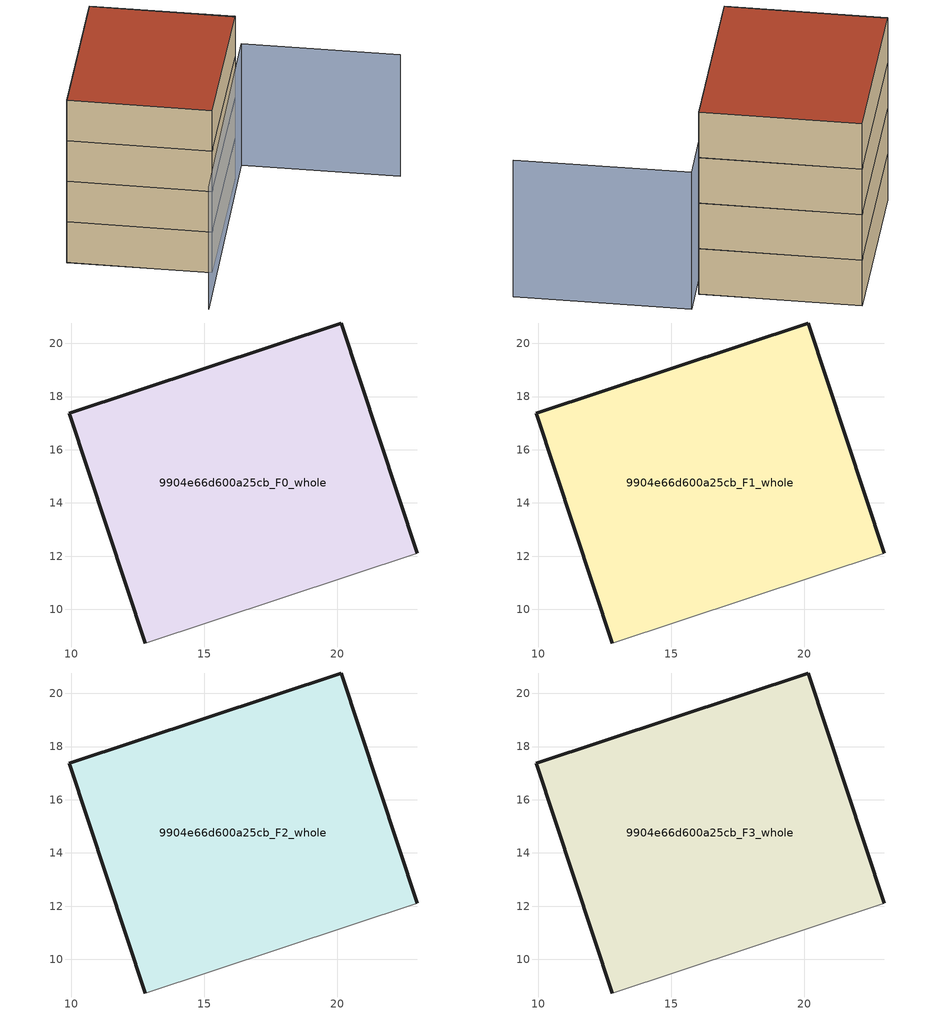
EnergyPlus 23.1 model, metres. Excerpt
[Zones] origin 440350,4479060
9904e66d600a25cb_F0_whole
 floor ground (EU_floor_Construction): 23.01,12.12 20.15,20.76 9.92,17.38 12.78,8.74 z0
 wall outside (EU_wall_Construction): 12.78,8.74 9.92,17.38 20.15,20.76 23.01,12.12 z0:3
 wall adiabatic (EU_wall_Construction): 23.01,12.12 12.78,8.74 z0:3
9904e66d600a25cb_F1_whole
 floor to 9904e66d600a25cb_F0_whole (EU_floor_Construction): 23.01,12.12 20.15,20.76 9.92,17.38 12.77,8.74 z3
 wall outside (EU_wall_Construction): 12.78,8.74 9.92,17.38 20.15,20.76 23.01,12.12 z3:6
 wall adiabatic (EU_wall_Construction): 23.01,12.12 12.78,8.74 z3:6
9904e66d600a25cb_F2_whole
 floor to 9904e66d600a25cb_F1_whole (EU_floor_Construction): 23.01,12.12 20.15,20.76 9.92,17.38 12.77,8.74 z6
 wall outside (EU_wall_Construction): 12.78,8.74 9.92,17.38 20.15,20.76 23.01,12.12 z6:9
 wall adiabatic (EU_wall_Construction): 23.01,12.12 12.78,8.74 z6:9
9904e66d600a25cb_F3_whole
 floor to 9904e66d600a25cb_F2_whole (EU_floor_Construction): 23.01,12.12 20.15,20.76 9.92,17.38 12.77,8.74 z9
 wall outside (EU_wall_Construction): 12.78,8.74 9.92,17.38 20.15,20.76 23.01,12.12 z9:12
 wall adiabatic (EU_wall_Construction): 23.01,12.12 12.78,8.74 z9:12
 roof outside (EU_roof_Construction): 20.15,20.76 23.01,12.12 12.78,8.74 9.92,17.38 z12
shading: 9.01,7.16 24.52,12.42 / 24.52,12.42 27.7,3.03 z0:9
[Building]
EU S2 Campaign: North Axis=0; Terrain=City; Solar Distribution=FullExterior
[Site:Location]
Madrid: Latitude=40.5; Longitude=-3.5; Time Zone=1; Elevation=609
[SizingPeriod:WeatherFileDays]
AnnualSizingPeriod: Begin Month=1; Begin Day of Month=1; End Month=12; End Day of Month=31; Day of Week for Start Day=Monday; Use Weather File Daylight Saving Period=No; Use Weather File Rain and Snow Indicators=No
[MATERIAL]
EU_InternalMass_Material: Roughness=MediumRough; Thickness=0.1; Conductivity=1; Density=1800; Specific Heat=900; Thermal Absorptance=0.9; Solar Absorptance=0.7; Visible Absorptance=0.7
[MATERIAL:NOMASS] Roughness=MediumRough; Thermal Absorptance=0.9; Solar Absorptance=0.7; Visible Absorptance=0.7
Name | Thermal Resistance
EU_wall_NoMass | 0.609216
EU_roof_NoMass | 0.513268
EU_floor_NoMass | 0.568163
[CONSTRUCTION]
EU_wall_Construction: EU_wall_NoMass
EU_roof_Construction: EU_roof_NoMass
EU_floor_Construction: EU_floor_NoMass
EU_InternalMass_Construction: EU_InternalMass_Material
[ZONE] Type=1; Multiplier=1; Ceiling Height=autocalculate; Volume=294.453; Floor Area=autocalculate; Part of Total Floor Area=Yes
9904e66d600a25cb_F0_whole; 9904e66d600a25cb_F1_whole; 9904e66d600a25cb_F2_whole; 9904e66d600a25cb_F3_whole
[INTERNALMASS] Construction=EU_InternalMass_Construction; Surface Area=98.151
Name | Zone or ZoneList
9904e66d600a25cb_F0_whole_EU_InternalMass | 9904e66d600a25cb_F0_whole
9904e66d600a25cb_F1_whole_EU_InternalMass | 9904e66d600a25cb_F1_whole
9904e66d600a25cb_F2_whole_EU_InternalMass | 9904e66d600a25cb_F2_whole
9904e66d600a25cb_F3_whole_EU_InternalMass | 9904e66d600a25cb_F3_whole
[OTHEREQUIPMENT] Fuel Type=Electricity; Design Level Calculation Method=Watts/Area; Power per Zone Floor Area=1; Fraction Latent=0; Fraction Radiant=0; Fraction Lost=0; Carbon Dioxide Generation Rate=0; EndUse Subcategory=EU_Step8_InternalGains
Name | Zone or ZoneList or Space or SpaceList | Schedule
EU_Step8_InternalGain_9904e66d600a25cb_F0_whole_f000 | 9904e66d600a25cb_F0_whole | EU_Step8_GainSchedule_9904e66d600a25cb_F0_whole_f000
EU_Step8_InternalGain_9904e66d600a25cb_F1_whole_f000 | 9904e66d600a25cb_F1_whole | EU_Step8_GainSchedule_9904e66d600a25cb_F1_whole_f000
EU_Step8_InternalGain_9904e66d600a25cb_F2_whole_f000 | 9904e66d600a25cb_F2_whole | EU_Step8_GainSchedule_9904e66d600a25cb_F2_whole_f000
EU_Step8_InternalGain_9904e66d600a25cb_F3_whole_f000 | 9904e66d600a25cb_F3_whole | EU_Step8_GainSchedule_9904e66d600a25cb_F3_whole_f000
[ZONEVENTILATION:DESIGNFLOWRATE] Schedule=EU_AlwaysOn; Design Flow Rate Calculation Method=AirChanges/Hour; Air Changes per Hour=0.752966; Ventilation Type=Natural; Fan Pressure Rise=0; Fan Total Efficiency=1; Constant Term Coefficient=1; Temperature Term Coefficient=0; Velocity Term Coefficient=0; Velocity Squared Term Coefficient=0; Minimum Indoor Temperature=-100; Maximum Indoor Temperature=100; Delta Temperature=-100; Minimum Outdoor Temperature=-100; Maximum Outdoor Temperature=100; Maximum Wind Speed=40
Name | Zone or ZoneList or Space or SpaceList
EU_ConstantAir_9904e66d600a25cb_F0_whole | 9904e66d600a25cb_F0_whole
EU_ConstantAir_9904e66d600a25cb_F1_whole | 9904e66d600a25cb_F1_whole
EU_ConstantAir_9904e66d600a25cb_F2_whole | 9904e66d600a25cb_F2_whole
EU_ConstantAir_9904e66d600a25cb_F3_whole | 9904e66d600a25cb_F3_whole
[HVACTEMPLATE:THERMOSTAT] Constant Heating Setpoint=20; Constant Cooling Setpoint=50
EU_HeatOnly_9904e66d600a25cb_F0_whole; EU_HeatOnly_9904e66d600a25cb_F1_whole; EU_HeatOnly_9904e66d600a25cb_F2_whole; EU_HeatOnly_9904e66d600a25cb_F3_whole
[HVACTEMPLATE:ZONE:IDEALLOADSAIRSYSTEM] System Availability Schedule=EU_AlwaysOn; Maximum Heating Supply Air Temperature=50; Minimum Cooling Supply Air Temperature=13; Maximum Heating Supply Air Humidity Ratio=0.0156; Minimum Cooling Supply Air Humidity Ratio=0.0077; Heating Limit=NoLimit; Cooling Limit=NoLimit; Heating Availability Schedule=EU_AlwaysOn; Cooling Availability Schedule=EU_CoolingOff; Dehumidification Control Type=ConstantSensibleHeatRatio; Cooling Sensible Heat Ratio=0.7; Dehumidification Setpoint=60; Humidification Control Type=None; Humidification Setpoint=30; Outdoor Air Method=None; Outdoor Air Flow Rate per Person=0.00944; Outdoor Air Flow Rate per Zone Floor Area=0; Outdoor Air Flow Rate per Zone=0; Demand Controlled Ventilation Type=None; Outdoor Air Economizer Type=NoEconomizer; Heat Recovery Type=None; Sensible Heat Recovery Effectiveness=0.7; Latent Heat Recovery Effectiveness=0.65
Name | Template Thermostat
9904e66d600a25cb_F0_whole | EU_HeatOnly_9904e66d600a25cb_F0_whole
9904e66d600a25cb_F1_whole | EU_HeatOnly_9904e66d600a25cb_F1_whole
9904e66d600a25cb_F2_whole | EU_HeatOnly_9904e66d600a25cb_F2_whole
9904e66d600a25cb_F3_whole | EU_HeatOnly_9904e66d600a25cb_F3_whole
[SIZING:ZONE] Zone Cooling Design Supply Air Temperature Input Method=SupplyAirTemperature; Zone Cooling Design Supply Air Temperature=13; Zone Heating Design Supply Air Temperature Input Method=SupplyAirTemperature; Zone Heating Design Supply Air Temperature=50; Zone Cooling Design Supply Air Humidity Ratio=0.008; Zone Heating Design Supply Air Humidity Ratio=0.008; Cooling Design Air Flow Method=DesignDay; Cooling Design Air Flow Rate=0; Cooling Minimum Air Flow per Zone Floor Area=0.000762; Cooling Minimum Air Flow=0; Cooling Minimum Air Flow Fraction=0.2; Heating Design Air Flow Method=DesignDay; Heating Design Air Flow Rate=0; Heating Maximum Air Flow per Zone Floor Area=0.002032; Heating Maximum Air Flow=0.141576; Heating Maximum Air Flow Fraction=0.3; Account for Dedicated Outdoor Air System=No; Dedicated Outdoor Air System Control Strategy=NeutralSupplyAir; Dedicated Outdoor Air Low Setpoint Temperature for Design=autosize; Dedicated Outdoor Air High Setpoint Temperature for Design=autosize; Zone Load Sizing Method=Sensible Load Only No Latent Load; Zone Latent Cooling Design Supply Air Humidity Ratio Input Method=HumidityRatioDifference; Zone Cooling Design Supply Air Humidity Ratio Difference=0.005; Zone Latent Heating Design Supply Air Humidity Ratio Input Method=HumidityRatioDifference; Zone Humidification Design Supply Air Humidity Ratio Difference=0.005
9904e66d600a25cb_F0_whole; 9904e66d600a25cb_F1_whole; 9904e66d600a25cb_F2_whole; 9904e66d600a25cb_F3_whole
[SCHEDULE:CONSTANT]
Name | Hourly Value
EU_AlwaysOn | 1
EU_CoolingOff | 0
[SCHEDULE:FILE] Column Number=1; Rows to Skip at Top=0; Number of Hours of Data=8760; Column Separator=Comma; Interpolate to Timestep=No; Minutes per Item=60; Adjust Schedule for Daylight Savings=Yes
Name | File
EU_Step8_GainSchedule_9904e66d600a25cb_F0_whole_f000 | ../../schedules/9904e66d600a25cb/9904e66d600a25cb_F0_whole_f000_gain.csv
EU_Step8_GainSchedule_9904e66d600a25cb_F1_whole_f000 | ../../schedules/9904e66d600a25cb/9904e66d600a25cb_F1_whole_f000_gain.csv
EU_Step8_GainSchedule_9904e66d600a25cb_F2_whole_f000 | ../../schedules/9904e66d600a25cb/9904e66d600a25cb_F2_whole_f000_gain.csv
EU_Step8_GainSchedule_9904e66d600a25cb_F3_whole_f000 | ../../schedules/9904e66d600a25cb/9904e66d600a25cb_F3_whole_f000_gain.csv
